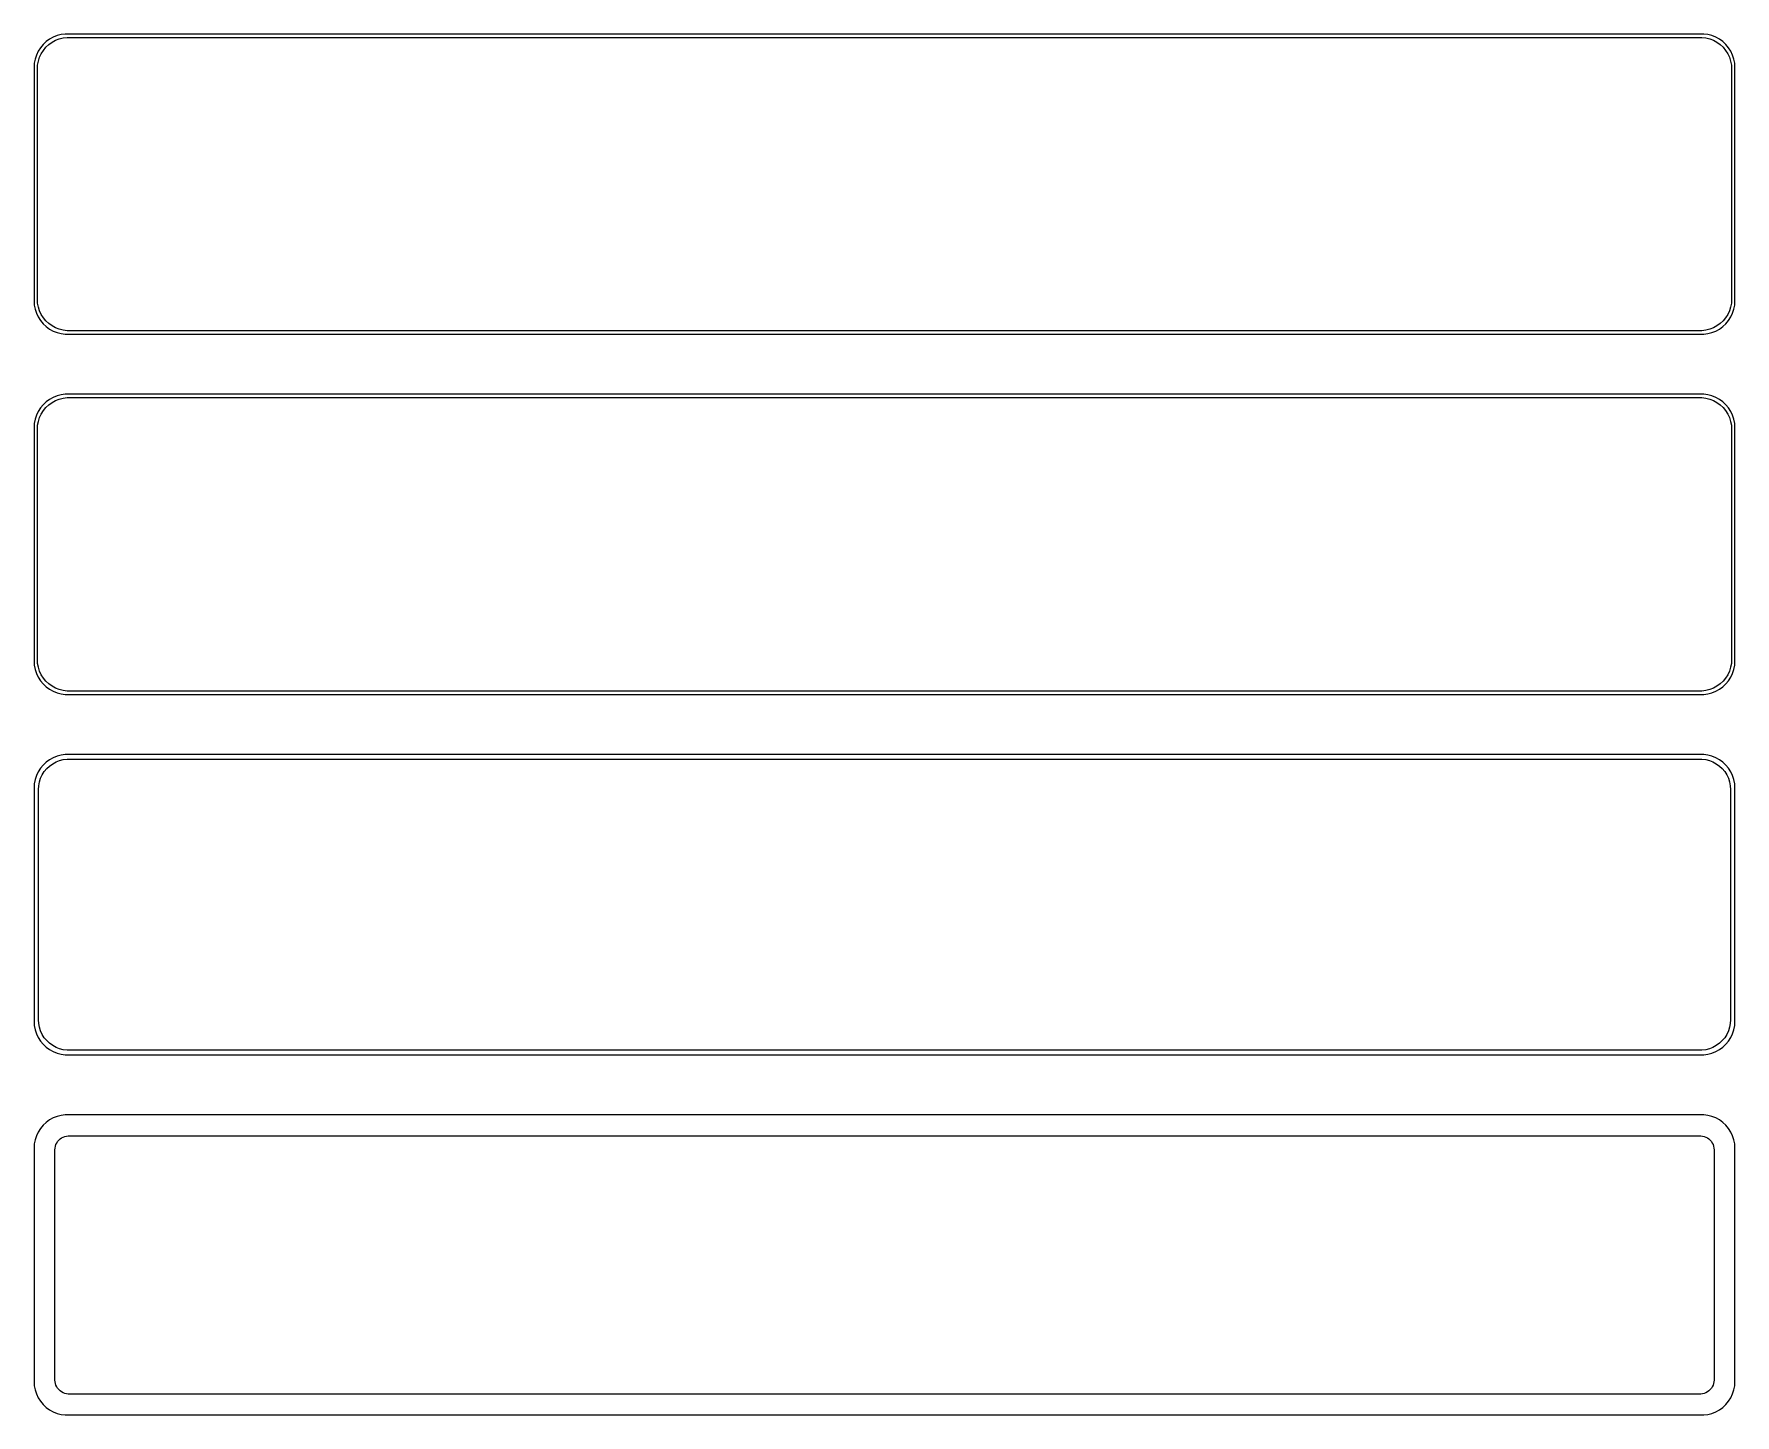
# Model space of a CAD drawing. Header units: metres. Extents: x -128 to 128, y 194 to 400.
import ezdxf

# ---------------------------------------------------------------- set-up
doc = ezdxf.new("R2010")
doc.units = ezdxf.units.M

msp = doc.modelspace()

# ---------------------------------------------------------------- linework, layer by layer
for p, q in [((-123.437, 400.411), (-124.045, 400.255)), ((-122.814, 400.49), (-123.437, 400.411)), ((122.814, 400.49), (-122.814, 400.49)), ((123.437, 400.411), (122.814, 400.49)), ((124.045, 400.255), (123.437, 400.411)), ((-126.882, 397.909), (-127.149, 397.341)), ((-126.545, 398.439), (-126.882, 397.909)), ((-126.145, 398.923), (-126.545, 398.439)), ((-126.412, 397.538), (-126.093, 398.042)), ((-125.687, 399.353), (-126.145, 398.923)), ((-126.093, 398.042), (-125.713, 398.502)), ((-125.713, 398.502), (-125.278, 398.91)), ((-125.179, 399.722), (-125.687, 399.353)), ((-125.278, 398.91), (-124.795, 399.261)), ((-124.629, 400.024), (-125.179, 399.722)), ((-124.795, 399.261), (-124.272, 399.548)), ((-124.045, 400.255), (-124.629, 400.024)), ((-124.272, 399.548), (-123.718, 399.768)), ((-123.718, 399.768), (-123.14, 399.916)), ((-123.14, 399.916), (-122.548, 399.991)), ((-122.548, 399.991), (122.548, 399.991)), ((122.548, 399.991), (123.14, 399.916)), ((123.14, 399.916), (123.718, 399.768)), ((123.718, 399.768), (124.272, 399.548)), ((124.629, 400.024), (124.045, 400.255)), ((124.272, 399.548), (124.795, 399.261)), ((125.179, 399.722), (124.629, 400.024)), ((124.795, 399.261), (125.278, 398.91)), ((125.687, 399.353), (125.179, 399.722)), ((125.278, 398.91), (125.713, 398.502)), ((126.145, 398.923), (125.687, 399.353)), ((125.713, 398.502), (126.093, 398.042)), ((126.093, 398.042), (126.412, 397.538)), ((126.545, 398.439), (126.145, 398.923)), ((126.882, 397.909), (126.545, 398.439)), ((127.149, 397.341), (126.882, 397.909)), ((-127.461, 396.127), (-127.5, 395.5)), ((-127.5, 395.5), (-127.5, 360.5)), ((-127.343, 396.743), (-127.461, 396.127)), ((-127.149, 397.341), (-127.343, 396.743)), ((-127, 395.25), (-126.963, 395.845)), ((-127, 360.75), (-127, 395.25)), ((-126.963, 395.845), (-126.851, 396.431)), ((-126.851, 396.431), (-126.666, 396.999)), ((-126.666, 396.999), (-126.412, 397.538)), ((126.412, 397.538), (126.666, 396.999)), ((126.666, 396.999), (126.851, 396.431)), ((126.851, 396.431), (126.963, 395.845)), ((126.963, 395.845), (127, 395.25)), ((127, 395.25), (127, 360.75)), ((127.343, 396.743), (127.149, 397.341)), ((127.461, 396.127), (127.343, 396.743)), ((127.5, 395.5), (127.461, 396.127)), ((127.5, 360.5), (127.5, 395.5)), ((-127.5, 360.5), (-127.461, 359.873)), ((-127.461, 359.873), (-127.343, 359.257)), ((-126.963, 360.155), (-127, 360.75)), ((-126.851, 359.569), (-126.963, 360.155)), ((-126.666, 359.001), (-126.851, 359.569)), ((126.851, 359.569), (126.666, 359.001)), ((126.963, 360.155), (126.851, 359.569)), ((127, 360.75), (126.963, 360.155)), ((127.343, 359.257), (127.461, 359.873)), ((127.461, 359.873), (127.5, 360.5)), ((-127.343, 359.257), (-127.149, 358.659)), ((-127.149, 358.659), (-126.882, 358.091)), ((-126.882, 358.091), (-126.545, 357.561)), ((-126.412, 358.462), (-126.666, 359.001)), ((-126.545, 357.561), (-126.145, 357.077)), ((-126.093, 357.958), (-126.412, 358.462)), ((-126.145, 357.077), (-125.687, 356.647)), ((-125.713, 357.498), (-126.093, 357.958)), ((-125.278, 357.09), (-125.713, 357.498)), ((-124.795, 356.739), (-125.278, 357.09)), ((125.278, 357.09), (124.795, 356.739)), ((125.713, 357.498), (125.278, 357.09)), ((125.687, 356.647), (126.145, 357.077)), ((126.093, 357.958), (125.713, 357.498)), ((126.412, 358.462), (126.093, 357.958)), ((126.145, 357.077), (126.545, 357.561)), ((126.666, 359.001), (126.412, 358.462)), ((126.545, 357.561), (126.882, 358.091)), ((126.882, 358.091), (127.149, 358.659)), ((127.149, 358.659), (127.343, 359.257)), ((-125.687, 356.647), (-125.179, 356.278)), ((-125.179, 356.278), (-124.629, 355.976)), ((-124.272, 356.452), (-124.795, 356.739)), ((-124.629, 355.976), (-124.045, 355.745)), ((-123.718, 356.232), (-124.272, 356.452)), ((-124.045, 355.745), (-123.437, 355.589)), ((-123.14, 356.084), (-123.718, 356.232)), ((-123.437, 355.589), (-122.814, 355.51)), ((-122.548, 356.009), (-123.14, 356.084)), ((-122.814, 355.51), (122.814, 355.51)), ((122.548, 356.009), (-122.548, 356.009)), ((123.14, 356.084), (122.548, 356.009)), ((122.814, 355.51), (123.437, 355.589)), ((123.718, 356.232), (123.14, 356.084)), ((123.437, 355.589), (124.045, 355.745)), ((124.272, 356.452), (123.718, 356.232)), ((124.045, 355.745), (124.629, 355.976)), ((124.795, 356.739), (124.272, 356.452)), ((124.629, 355.976), (125.179, 356.278)), ((125.179, 356.278), (125.687, 356.647)), ((-126.545, 344.439), (-126.882, 343.909)), ((-126.145, 344.923), (-126.545, 344.439)), ((-125.687, 345.353), (-126.145, 344.923)), ((-126.093, 344.042), (-125.713, 344.502)), ((-125.713, 344.502), (-125.278, 344.91)), ((-125.179, 345.722), (-125.687, 345.353)), ((-125.278, 344.91), (-124.795, 345.261)), ((-124.629, 346.024), (-125.179, 345.722)), ((-124.795, 345.261), (-124.272, 345.548)), ((-124.045, 346.255), (-124.629, 346.024)), ((-124.272, 345.548), (-123.718, 345.768)), ((-123.437, 346.411), (-124.045, 346.255)), ((-123.718, 345.768), (-123.14, 345.916)), ((-122.814, 346.49), (-123.437, 346.411)), ((-123.14, 345.916), (-122.548, 345.991)), ((122.814, 346.49), (-122.814, 346.49)), ((-122.548, 345.991), (122.548, 345.991)), ((122.548, 345.991), (123.14, 345.916)), ((123.437, 346.411), (122.814, 346.49)), ((123.14, 345.916), (123.718, 345.768)), ((124.045, 346.255), (123.437, 346.411)), ((123.718, 345.768), (124.272, 345.548)), ((124.629, 346.024), (124.045, 346.255)), ((124.272, 345.548), (124.795, 345.261)), ((125.179, 345.722), (124.629, 346.024)), ((124.795, 345.261), (125.278, 344.91)), ((125.687, 345.353), (125.179, 345.722)), ((125.278, 344.91), (125.713, 344.502)), ((126.145, 344.923), (125.687, 345.353)), ((125.713, 344.502), (126.093, 344.042)), ((126.545, 344.439), (126.145, 344.923)), ((126.882, 343.909), (126.545, 344.439)), ((-127.461, 342.127), (-127.5, 341.5)), ((-127.343, 342.743), (-127.461, 342.127)), ((-127.149, 343.341), (-127.343, 342.743)), ((-126.882, 343.909), (-127.149, 343.341)), ((-127, 341.25), (-126.963, 341.845)), ((-126.963, 341.845), (-126.851, 342.431)), ((-126.851, 342.431), (-126.666, 342.999)), ((-126.666, 342.999), (-126.412, 343.538)), ((-126.412, 343.538), (-126.093, 344.042)), ((126.093, 344.042), (126.412, 343.538)), ((126.412, 343.538), (126.666, 342.999)), ((126.666, 342.999), (126.851, 342.431)), ((126.851, 342.431), (126.963, 341.845)), ((127.149, 343.341), (126.882, 343.909)), ((126.963, 341.845), (127, 341.25)), ((127.343, 342.743), (127.149, 343.341)), ((127.461, 342.127), (127.343, 342.743)), ((127.5, 341.5), (127.461, 342.127)), ((-127.5, 341.5), (-127.5, 306.5)), ((-127, 306.75), (-127, 341.25)), ((127, 341.25), (127, 306.75)), ((127.5, 306.5), (127.5, 341.5)), ((-127.5, 306.5), (-127.461, 305.873)), ((-126.963, 306.155), (-127, 306.75)), ((-126.851, 305.569), (-126.963, 306.155)), ((126.963, 306.155), (126.851, 305.569)), ((127, 306.75), (126.963, 306.155)), ((127.461, 305.873), (127.5, 306.5)), ((-127.461, 305.873), (-127.343, 305.257)), ((-127.343, 305.257), (-127.149, 304.659)), ((-127.149, 304.659), (-126.882, 304.091)), ((-126.882, 304.091), (-126.545, 303.561)), ((-126.666, 305.001), (-126.851, 305.569)), ((-126.412, 304.462), (-126.666, 305.001)), ((-126.545, 303.561), (-126.145, 303.077)), ((-126.093, 303.958), (-126.412, 304.462)), ((-125.713, 303.498), (-126.093, 303.958)), ((-125.278, 303.09), (-125.713, 303.498)), ((125.713, 303.498), (125.278, 303.09)), ((126.093, 303.958), (125.713, 303.498)), ((126.412, 304.462), (126.093, 303.958)), ((126.145, 303.077), (126.545, 303.561)), ((126.666, 305.001), (126.412, 304.462)), ((126.545, 303.561), (126.882, 304.091)), ((126.851, 305.569), (126.666, 305.001)), ((126.882, 304.091), (127.149, 304.659)), ((127.149, 304.659), (127.343, 305.257)), ((127.343, 305.257), (127.461, 305.873)), ((-126.145, 303.077), (-125.687, 302.647)), ((-125.687, 302.647), (-125.179, 302.278)), ((-124.795, 302.739), (-125.278, 303.09)), ((-125.179, 302.278), (-124.629, 301.976)), ((-124.272, 302.452), (-124.795, 302.739)), ((-124.629, 301.976), (-124.045, 301.745)), ((-123.718, 302.232), (-124.272, 302.452)), ((-124.045, 301.745), (-123.437, 301.589)), ((-123.14, 302.084), (-123.718, 302.232)), ((-123.437, 301.589), (-122.814, 301.51)), ((-122.548, 302.009), (-123.14, 302.084)), ((-122.814, 301.51), (122.814, 301.51)), ((122.548, 302.009), (-122.548, 302.009)), ((123.14, 302.084), (122.548, 302.009)), ((122.814, 301.51), (123.437, 301.589)), ((123.718, 302.232), (123.14, 302.084)), ((123.437, 301.589), (124.045, 301.745)), ((124.272, 302.452), (123.718, 302.232)), ((124.045, 301.745), (124.629, 301.976)), ((124.795, 302.739), (124.272, 302.452)), ((124.629, 301.976), (125.179, 302.278)), ((125.278, 303.09), (124.795, 302.739)), ((125.179, 302.278), (125.687, 302.647)), ((125.687, 302.647), (126.145, 303.077)), ((-126.145, 290.923), (-126.545, 290.439)), ((-125.687, 291.353), (-126.145, 290.923)), ((-125.179, 291.722), (-125.687, 291.353)), ((-125.588, 290.384), (-125.168, 290.778)), ((-124.629, 292.024), (-125.179, 291.722)), ((-125.168, 290.778), (-124.703, 291.116)), ((-124.703, 291.116), (-124.199, 291.393)), ((-124.045, 292.255), (-124.629, 292.024)), ((-124.199, 291.393), (-123.665, 291.604)), ((-123.437, 292.411), (-124.045, 292.255)), ((-123.665, 291.604), (-123.108, 291.747)), ((-122.814, 292.49), (-123.437, 292.411)), ((-123.108, 291.747), (-122.537, 291.819)), ((122.814, 292.49), (-122.814, 292.49)), ((-122.537, 291.819), (122.537, 291.819)), ((122.537, 291.819), (123.108, 291.747)), ((123.437, 292.411), (122.814, 292.49)), ((123.108, 291.747), (123.665, 291.604)), ((124.045, 292.255), (123.437, 292.411)), ((123.665, 291.604), (124.199, 291.393)), ((124.629, 292.024), (124.045, 292.255)), ((124.199, 291.393), (124.703, 291.116)), ((125.179, 291.722), (124.629, 292.024)), ((124.703, 291.116), (125.168, 290.778)), ((125.168, 290.778), (125.588, 290.384)), ((125.687, 291.353), (125.179, 291.722)), ((126.145, 290.923), (125.687, 291.353)), ((126.545, 290.439), (126.145, 290.923)), ((-127.343, 288.743), (-127.461, 288.127)), ((-127.149, 289.341), (-127.343, 288.743)), ((-126.882, 289.909), (-127.149, 289.341)), ((-126.545, 290.439), (-126.882, 289.909)), ((-126.792, 287.824), (-126.685, 288.389)), ((-126.685, 288.389), (-126.507, 288.935)), ((-126.507, 288.935), (-126.262, 289.456)), ((-126.262, 289.456), (-125.954, 289.941)), ((-125.954, 289.941), (-125.588, 290.384)), ((125.588, 290.384), (125.954, 289.941)), ((125.954, 289.941), (126.262, 289.456)), ((126.262, 289.456), (126.507, 288.935)), ((126.507, 288.935), (126.685, 288.389)), ((126.882, 289.909), (126.545, 290.439)), ((126.685, 288.389), (126.792, 287.824)), ((127.149, 289.341), (126.882, 289.909)), ((127.343, 288.743), (127.149, 289.341)), ((127.461, 288.127), (127.343, 288.743)), ((-127.461, 288.127), (-127.5, 287.5)), ((-127.5, 287.5), (-127.5, 252.5)), ((-126.828, 287.25), (-126.792, 287.824)), ((-126.828, 252.75), (-126.828, 287.25)), ((126.792, 287.824), (126.828, 287.25)), ((126.828, 287.25), (126.828, 252.75)), ((127.5, 287.5), (127.461, 288.127)), ((127.5, 252.5), (127.5, 287.5)), ((-127.5, 252.5), (-127.461, 251.873)), ((-126.792, 252.176), (-126.828, 252.75)), ((126.828, 252.75), (126.792, 252.176)), ((127.461, 251.873), (127.5, 252.5)), ((-127.461, 251.873), (-127.343, 251.257)), ((-127.343, 251.257), (-127.149, 250.659)), ((-127.149, 250.659), (-126.882, 250.091)), ((-126.882, 250.091), (-126.545, 249.561)), ((-126.685, 251.611), (-126.792, 252.176)), ((-126.507, 251.065), (-126.685, 251.611)), ((-126.262, 250.544), (-126.507, 251.065)), ((-125.954, 250.059), (-126.262, 250.544)), ((-125.588, 249.616), (-125.954, 250.059)), ((125.954, 250.059), (125.588, 249.616)), ((126.262, 250.544), (125.954, 250.059)), ((126.507, 251.065), (126.262, 250.544)), ((126.685, 251.611), (126.507, 251.065)), ((126.545, 249.561), (126.882, 250.091)), ((126.792, 252.176), (126.685, 251.611)), ((126.882, 250.091), (127.149, 250.659)), ((127.149, 250.659), (127.343, 251.257)), ((127.343, 251.257), (127.461, 251.873)), ((-126.545, 249.561), (-126.145, 249.077)), ((-126.145, 249.077), (-125.687, 248.647)), ((-125.687, 248.647), (-125.179, 248.278)), ((-125.168, 249.222), (-125.588, 249.616)), ((-125.179, 248.278), (-124.629, 247.976)), ((-124.703, 248.884), (-125.168, 249.222)), ((-124.199, 248.607), (-124.703, 248.884)), ((-124.629, 247.976), (-124.045, 247.745)), ((-123.665, 248.396), (-124.199, 248.607)), ((-124.045, 247.745), (-123.437, 247.589)), ((-123.108, 248.253), (-123.665, 248.396)), ((-123.437, 247.589), (-122.814, 247.51)), ((-122.537, 248.181), (-123.108, 248.253)), ((-122.814, 247.51), (122.814, 247.51)), ((122.537, 248.181), (-122.537, 248.181)), ((123.108, 248.253), (122.537, 248.181)), ((122.814, 247.51), (123.437, 247.589)), ((123.665, 248.396), (123.108, 248.253)), ((123.437, 247.589), (124.045, 247.745)), ((124.199, 248.607), (123.665, 248.396)), ((124.045, 247.745), (124.629, 247.976)), ((124.703, 248.884), (124.199, 248.607)), ((124.629, 247.976), (125.179, 248.278)), ((125.168, 249.222), (124.703, 248.884)), ((125.588, 249.616), (125.168, 249.222)), ((125.179, 248.278), (125.687, 248.647)), ((125.687, 248.647), (126.145, 249.077)), ((126.145, 249.077), (126.545, 249.561)), ((-125.687, 237.353), (-126.145, 236.923)), ((-125.179, 237.722), (-125.687, 237.353)), ((-124.629, 238.024), (-125.179, 237.722)), ((-124.045, 238.255), (-124.629, 238.024)), ((-123.437, 238.411), (-124.045, 238.255)), ((-122.814, 238.49), (-123.437, 238.411)), ((122.814, 238.49), (-122.814, 238.49)), ((123.437, 238.411), (122.814, 238.49)), ((124.045, 238.255), (123.437, 238.411)), ((124.629, 238.024), (124.045, 238.255)), ((125.179, 237.722), (124.629, 238.024)), ((125.687, 237.353), (125.179, 237.722)), ((126.145, 236.923), (125.687, 237.353)), ((-127.343, 234.743), (-127.461, 234.127)), ((-127.149, 235.341), (-127.343, 234.743)), ((-126.882, 235.909), (-127.149, 235.341)), ((-126.545, 236.439), (-126.882, 235.909)), ((-126.145, 236.923), (-126.545, 236.439)), ((-123.957, 234.49), (-123.788, 234.694)), ((-123.788, 234.694), (-123.595, 234.875)), ((-123.595, 234.875), (-123.38, 235.031)), ((-123.38, 235.031), (-123.148, 235.159)), ((-123.148, 235.159), (-122.902, 235.256)), ((-122.902, 235.256), (-122.645, 235.322)), ((-122.645, 235.322), (-122.382, 235.355)), ((-122.382, 235.355), (122.382, 235.355)), ((122.382, 235.355), (122.645, 235.322)), ((122.645, 235.322), (122.902, 235.256)), ((122.902, 235.256), (123.148, 235.159)), ((123.148, 235.159), (123.38, 235.031)), ((123.38, 235.031), (123.595, 234.875)), ((123.595, 234.875), (123.788, 234.694)), ((123.788, 234.694), (123.957, 234.49)), ((126.545, 236.439), (126.145, 236.923)), ((126.882, 235.909), (126.545, 236.439)), ((127.149, 235.341), (126.882, 235.909)), ((127.343, 234.743), (127.149, 235.341)), ((127.461, 234.127), (127.343, 234.743)), ((-127.461, 234.127), (-127.5, 233.5)), ((-127.5, 233.5), (-127.5, 198.5)), ((-124.36, 233.25), (-124.343, 233.514)), ((-124.36, 198.75), (-124.36, 233.25)), ((-124.343, 233.514), (-124.293, 233.775)), ((-124.293, 233.775), (-124.211, 234.027)), ((-124.211, 234.027), (-124.099, 234.266)), ((-124.099, 234.266), (-123.957, 234.49)), ((123.957, 234.49), (124.099, 234.266)), ((124.099, 234.266), (124.211, 234.027)), ((124.211, 234.027), (124.293, 233.775)), ((124.293, 233.775), (124.343, 233.514)), ((124.343, 233.514), (124.36, 233.25)), ((124.36, 233.25), (124.36, 198.75)), ((127.5, 233.5), (127.461, 234.127)), ((127.5, 198.5), (127.5, 233.5)), ((-127.5, 198.5), (-127.461, 197.873)), ((-127.461, 197.873), (-127.343, 197.257)), ((-127.343, 197.257), (-127.149, 196.659)), ((-127.149, 196.659), (-126.882, 196.091)), ((-124.343, 198.486), (-124.36, 198.75)), ((-124.293, 198.225), (-124.343, 198.486)), ((-124.211, 197.973), (-124.293, 198.225)), ((-124.099, 197.734), (-124.211, 197.973)), ((-123.957, 197.51), (-124.099, 197.734)), ((-123.788, 197.306), (-123.957, 197.51)), ((-123.595, 197.125), (-123.788, 197.306)), ((-123.38, 196.969), (-123.595, 197.125)), ((-123.148, 196.841), (-123.38, 196.969)), ((-122.902, 196.744), (-123.148, 196.841)), ((-122.645, 196.678), (-122.902, 196.744)), ((-122.382, 196.645), (-122.645, 196.678)), ((122.382, 196.645), (-122.382, 196.645)), ((122.645, 196.678), (122.382, 196.645)), ((122.902, 196.744), (122.645, 196.678)), ((123.148, 196.841), (122.902, 196.744)), ((123.38, 196.969), (123.148, 196.841)), ((123.595, 197.125), (123.38, 196.969)), ((123.788, 197.306), (123.595, 197.125)), ((123.957, 197.51), (123.788, 197.306)), ((124.099, 197.734), (123.957, 197.51)), ((124.211, 197.973), (124.099, 197.734)), ((124.293, 198.225), (124.211, 197.973)), ((124.343, 198.486), (124.293, 198.225)), ((124.36, 198.75), (124.343, 198.486)), ((126.882, 196.091), (127.149, 196.659)), ((127.149, 196.659), (127.343, 197.257)), ((127.343, 197.257), (127.461, 197.873)), ((127.461, 197.873), (127.5, 198.5)), ((-126.882, 196.091), (-126.545, 195.561)), ((-126.545, 195.561), (-126.145, 195.077)), ((-126.145, 195.077), (-125.687, 194.647)), ((-125.687, 194.647), (-125.179, 194.278)), ((-125.179, 194.278), (-124.629, 193.976)), ((-124.629, 193.976), (-124.045, 193.745)), ((124.045, 193.745), (124.629, 193.976)), ((124.629, 193.976), (125.179, 194.278)), ((125.179, 194.278), (125.687, 194.647)), ((125.687, 194.647), (126.145, 195.077)), ((126.145, 195.077), (126.545, 195.561)), ((126.545, 195.561), (126.882, 196.091)), ((-124.045, 193.745), (-123.437, 193.589)), ((-123.437, 193.589), (-122.814, 193.51)), ((-122.814, 193.51), (122.814, 193.51)), ((122.814, 193.51), (123.437, 193.589)), ((123.437, 193.589), (124.045, 193.745))]:
    msp.add_line(p, q)

doc.saveas('drawing.dxf')
